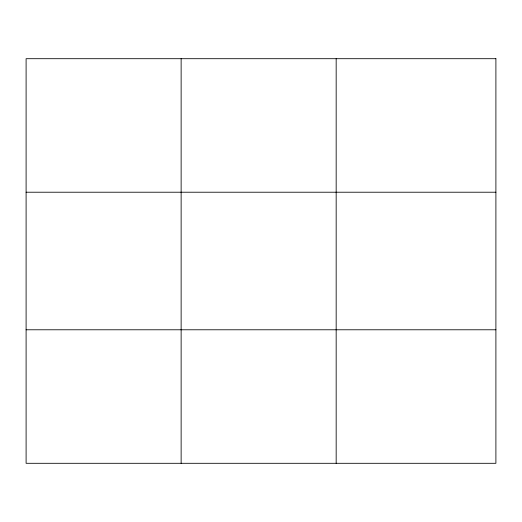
<?xml version="1.0" encoding="UTF-8"?>
<svg xmlns="http://www.w3.org/2000/svg" width="522" height="522" viewBox="0 0 522 522"><rect width="100%" height="100%" fill="white"/><g stroke="black" fill="none" stroke-linecap="round" stroke-linejoin="round"><path stroke-width="0.78" d="M181.134 463.301L181.134 58.699M336.168 463.301L336.168 58.699M26.1 192.22L495.9 192.22M26.1 329.78L495.9 329.78M495.9 58.699L495.9 463.301L26.1 463.301L26.1 58.699L495.9 58.699"/></g></svg>
